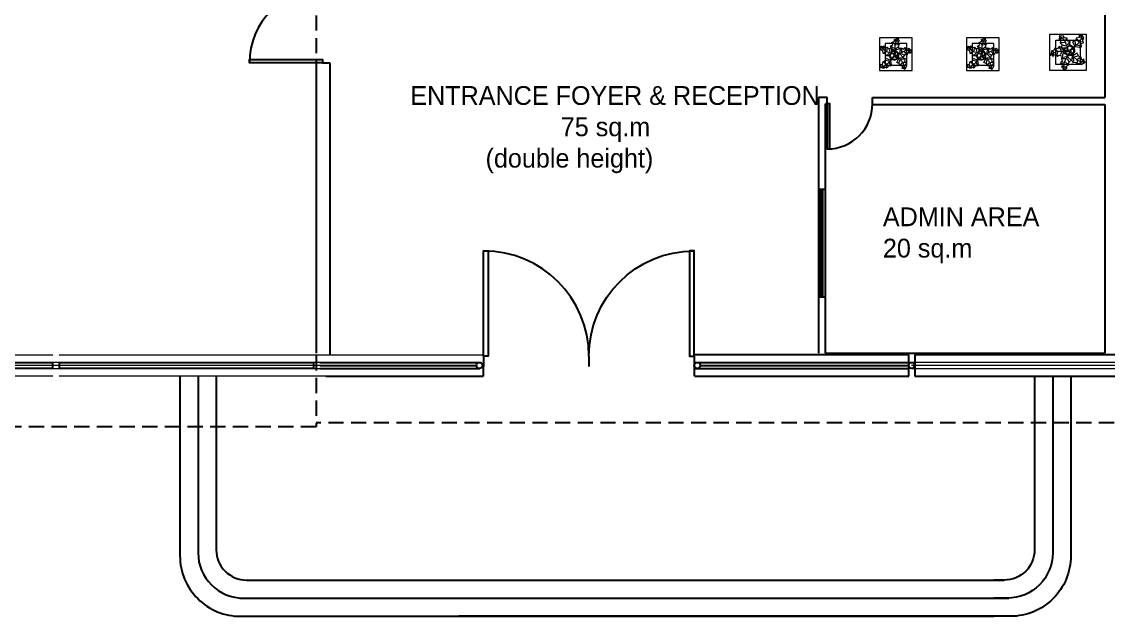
# Model space of a CAD drawing. Header units: metres. Extents: x 511.7 to 565.1, y 73.9 to 159.1.
# Drawn here: x 533.27 to 551.25, y 73.86 to 83.7 of the extents above; entities that cross this region are included whole.
import ezdxf

# ---------------------------------------------------------------- set-up
doc = ezdxf.new("R2010")
doc.units = ezdxf.units.M
doc.header["$MEASUREMENT"] = 0
doc.linetypes.add('DASHED2', pattern=[0.375, 0.25, -0.125])
doc.layers.get('0').update_dxf_attribs({"lineweight": 25})
for name, color, linetype, lineweight in [('A-GLAZ-CWMG', 7, 'Continuous', 9), ('A-WALL', 7, 'Continuous', 9), ('Muebles_Terminal', 8, 'Continuous', 9), ('walls', 255, 'Continuous', 25)]:
    doc.layers.add(name, color=color, linetype=linetype, lineweight=lineweight)
doc.layers.add('ARBOLES', color=3, linetype='Continuous')
doc.styles.get("Standard").update_dxf_attribs({"font": 'arial.ttf'})

# ---------------------------------------------------------------- blocks, each defined once
blk = doc.blocks.new('*U2')
for p, q in [((0, 0), (0, -100)), ((1000, 0), (1000, -100))]:
    blk.add_line(p, q)
blk.add_lwpolyline([(0, 0), (0, 1000), (43.75, 1000), (43.75, 0)], close=True)
blk.add_arc((0, 0), 1000, 0, 90)
blk = doc.blocks.new('*U10')
for p, q in [((-750, 0), (-750, -100)), ((0, 0), (0, -100))]:
    blk.add_line(p, q)
blk.add_lwpolyline([(0, 0), (0, 750), (-43.75, 750), (-43.75, 0)], close=True)
blk.add_arc((0, 0), 750, 90, 180)
blk = doc.blocks.new('ar-10')
at = {"layer": 'ARBOLES', "lineweight": 0}
for p, q in [((22.434, 96.626), (22.504, 96.716)), ((22.503, 96.566), (22.434, 96.626)), ((22.464, 96.636), (22.553, 96.616)), ((22.469, 96.771), (22.579, 96.89)), ((22.504, 96.716), (22.469, 96.771)), ((22.489, 96.761), (22.529, 96.741)), ((22.579, 96.89), (22.554, 96.765)), ((22.554, 96.765), (22.578, 96.591)), ((22.574, 96.755), (22.639, 96.81)), ((22.578, 96.591), (22.668, 96.423)), ((22.579, 96.89), (22.594, 96.845)), ((22.594, 96.845), (22.669, 96.82)), ((22.698, 96.68), (22.608, 96.601)), ((22.669, 96.82), (22.624, 96.755)), ((22.624, 96.755), (22.728, 96.69)), ((22.728, 96.69), (22.718, 96.62)), ((22.718, 96.62), (22.813, 96.535)), ((22.84, 96.545), (22.867, 96.619)), ((22.867, 96.619), (22.976, 96.596)), ((22.886, 96.428), (22.9, 96.582)), ((22.976, 96.596), (23.017, 96.678)), ((23.017, 96.678), (23.121, 96.633)), ((23.182, 96.597), (23.019, 96.529)), ((23.034, 96.652), (23.037, 96.56)), ((23.121, 96.633), (23.166, 96.68)), ((23.161, 96.659), (23.151, 96.615)), ((23.166, 96.68), (23.309, 96.604)), ((23.309, 96.604), (23.182, 96.597)), ((23.309, 96.604), (23.269, 96.578)), ((22.076, 96.356), (22.122, 96.347)), ((22.076, 96.356), (22.173, 96.273)), ((22.128, 96.202), (22.076, 96.356)), ((22.122, 96.347), (22.18, 96.4)), ((22.192, 96.206), (22.128, 96.202)), ((22.146, 96.214), (22.183, 96.24)), ((22.173, 96.273), (22.338, 96.211)), ((22.191, 96.286), (22.175, 96.369)), ((22.18, 96.4), (22.216, 96.33)), ((22.237, 96.101), (22.192, 96.206)), ((22.216, 96.33), (22.323, 96.39)), ((22.243, 96.132), (22.304, 96.201)), ((22.317, 96.359), (22.344, 96.242)), ((22.323, 96.39), (22.379, 96.348)), ((22.338, 96.211), (22.528, 96.209)), ((22.379, 96.348), (22.5, 96.39)), ((22.486, 96.231), (22.426, 96.339)), ((22.453, 96.466), (22.503, 96.566)), ((22.518, 96.421), (22.453, 96.466)), ((22.483, 96.476), (22.618, 96.471)), ((22.5, 96.39), (22.548, 96.22)), ((22.518, 96.421), (22.658, 96.401)), ((22.557, 96.199), (22.543, 96.189)), ((22.548, 96.22), (22.705, 96.223)), ((22.73, 96.195), (22.557, 96.199)), ((22.674, 96.393), (22.661, 96.4)), ((22.668, 96.471), (22.733, 96.575)), ((22.751, 96.256), (22.674, 96.393)), ((22.813, 96.535), (22.688, 96.411)), ((22.688, 96.411), (22.766, 96.275)), ((22.705, 96.223), (22.743, 96.209)), ((22.743, 96.209), (22.751, 96.256)), ((22.766, 96.275), (22.766, 96.224)), ((22.766, 96.224), (22.806, 96.254)), ((22.774, 96.202), (22.825, 96.244)), ((22.848, 96.154), (22.774, 96.202)), ((22.806, 96.254), (22.856, 96.388)), ((22.825, 96.244), (22.872, 96.378)), ((22.84, 96.545), (22.856, 96.388)), ((23.024, 96.288), (22.872, 96.378)), ((23.019, 96.529), (22.876, 96.394)), ((22.925, 96.413), (23.043, 96.376)), ((23.083, 96.401), (23.024, 96.288)), ((23.136, 96.436), (23.036, 96.503)), ((23.153, 96.409), (23.083, 96.401)), ((23.19, 96.527), (23.153, 96.409)), ((23.177, 96.575), (23.246, 96.526)), ((23.264, 96.499), (23.19, 96.527)), ((23.269, 96.578), (23.264, 96.499)), ((22.324, 96.133), (22.237, 96.101)), ((22.387, 96.041), (22.324, 96.133)), ((22.458, 96.076), (22.387, 96.041)), ((22.393, 96.072), (22.462, 96.188)), ((22.423, 95.918), (22.48, 95.96)), ((22.451, 95.798), (22.423, 95.918)), ((22.451, 95.904), (22.571, 95.896)), ((22.458, 96.076), (22.543, 96.189)), ((22.48, 95.96), (22.474, 96.088)), ((22.474, 96.088), (22.65, 96.086)), ((22.493, 95.741), (22.599, 95.882)), ((22.622, 96.03), (22.502, 96.003)), ((22.599, 95.882), (22.654, 96.051)), ((22.648, 95.768), (22.599, 95.847)), ((22.65, 96.086), (22.675, 96.186)), ((22.748, 95.895), (22.657, 95.994)), ((22.776, 95.88), (22.67, 95.846)), ((22.67, 95.846), (22.676, 95.754)), ((22.672, 96.079), (22.692, 96.166)), ((22.679, 96.072), (22.672, 96.079)), ((22.675, 96.186), (22.73, 96.195)), ((22.762, 95.958), (22.679, 96.072)), ((22.692, 96.166), (22.766, 96.176)), ((22.692, 96.166), (22.692, 96.166)), ((22.762, 95.958), (22.776, 95.88)), ((22.863, 96.119), (22.766, 96.176)), ((22.947, 96.055), (22.848, 96.154)), ((22.861, 95.876), (22.939, 96.034)), ((22.978, 95.826), (22.861, 95.876)), ((22.863, 96.119), (22.939, 96.034)), ((22.965, 96.053), (22.947, 96.055)), ((22.977, 95.983), (22.949, 95.863)), ((23.101, 95.899), (22.964, 96.028)), ((23.103, 96.078), (22.965, 96.053)), ((22.991, 95.756), (22.978, 95.826)), ((23.016, 95.775), (23.075, 95.88)), ((23.154, 96.038), (23.025, 95.999)), ((23.18, 95.741), (23.101, 95.899)), ((23.103, 96.078), (23.179, 96.057)), ((23.224, 95.892), (23.132, 95.883)), ((23.179, 96.057), (23.164, 95.946)), ((23.164, 95.946), (23.249, 95.911)), ((23.249, 95.911), (23.211, 95.804)), ((22.373, 95.785), (22.451, 95.798)), ((22.408, 95.714), (22.373, 95.785)), ((22.386, 95.672), (22.493, 95.741)), ((22.386, 95.672), (22.408, 95.714)), ((22.549, 95.677), (22.386, 95.672)), ((22.486, 95.763), (22.401, 95.77)), ((22.542, 95.699), (22.528, 95.741)), ((22.563, 95.741), (22.549, 95.677)), ((22.676, 95.754), (22.563, 95.741)), ((23.111, 95.728), (22.991, 95.756)), ((23.089, 95.652), (23.111, 95.728)), ((23.168, 95.652), (23.089, 95.652)), ((23.158, 95.744), (23.114, 95.671)), ((23.196, 95.615), (23.168, 95.652)), ((23.196, 95.615), (23.18, 95.741)), ((23.24, 95.766), (23.196, 95.772)), ((23.262, 95.763), (23.196, 95.615)), ((23.211, 95.804), (23.262, 95.763))]:
    blk.add_line(p, q, dxfattribs=at)
for centre, radius, start, end in [((22.748, 96.183), 0.193, 175.5225, 210.1028), ((22.748, 96.183), 0.193, 107.997, 168.9804), ((22.755, 96.181), 0.166, 173.971, 214.9414), ((22.755, 96.181), 0.166, 107.7649, 166.1846), ((22.744, 96.18), 0.193, 59.8406, 99.9156), ((22.743, 96.175), 0.167, 58.5815, 95.1926), ((22.733, 96.18), 0.167, 337.3711, 47.6904), ((22.736, 96.182), 0.194, 332.5812, 51.731), ((22.743, 96.184), 0.158, 258.1647, 328.6725), ((22.743, 96.184), 0.189, 268.6147, 325.1169)]:
    blk.add_arc(centre, radius, start, end, dxfattribs=at)
blk = doc.blocks.new('Circular Mullion - 50mm Radius-196046-_1_plinth')
at = {"layer": 'A-GLAZ-CWMG', "color": 253, "true_color": 0xaaaaaa}
for p, q in [((-14744, -17251), (-19058, -17251)), ((-14744, -17301), (-19058, -17301)), ((-19058, -17351), (-14744, -17351))]:
    blk.add_line(p, q, dxfattribs=at)
blk = doc.blocks.new('Circular Mullion - 50mm Radius-196301-_1_plinth')
at = {"layer": 'A-GLAZ-CWMG', "color": 253, "true_color": 0xaaaaaa}
for p, q in [((-1752, -17251), (-6116, -17251)), ((-1752, -17301), (-6116, -17301)), ((-6116, -17351), (-1752, -17351))]:
    blk.add_line(p, q, dxfattribs=at)
blk = doc.blocks.new('Circular Mullion - 50mm Radius-196178-_1_plinth')
at = {"layer": 'A-GLAZ-CWMG', "color": 253, "true_color": 0xaaaaaa}
for p, q in [((8041, -17251), (3169, -17251)), ((8041, -17301), (3169, -17301)), ((3169, -17351), (8041, -17351))]:
    blk.add_line(p, q, dxfattribs=at)
blk = doc.blocks.new('Circular Mullion - 50mm Radius-196048-_1_plinth')
at = {"layer": 'A-GLAZ-CWMG'}
for p, q in [((-19108, -17251), (-23322, -17251)), ((-23322, -17257), (-23322, -17251)), ((-19108, -17251), (-19108, -17257)), ((-23322, -17351), (-23322, -17345)), ((-23322, -17351), (-19108, -17351)), ((-19108, -17345), (-19108, -17351))]:
    blk.add_line(p, q, dxfattribs=at)
at = {"layer": 'A-GLAZ-CWMG', "lineweight": 25}
for p, q in [((-19108, -17257), (-23322, -17257)), ((-23322, -17257), (-23322, -17345)), ((-19108, -17345), (-19108, -17257)), ((-23322, -17345), (-19108, -17345))]:
    blk.add_line(p, q, dxfattribs=at)
blk = doc.blocks.new('Circular Mullion - 50mm Radius-196183-_1_plinth')
at = {"layer": 'A-GLAZ-CWMG', "lineweight": 25}
for start, end in [(0, 180), (180, 360)]:
    blk.add_arc((0, 0), 50, start, end, dxfattribs=at)

msp = doc.modelspace()

# ---------------------------------------------------------------- hatches: boundary and pattern name
h = msp.add_hatch()
h.set_pattern_fill('ANGLE', color=256, scale=0.22)
h.set_pattern_definition([(0, (-144.96357, 2.897406), (0, 0.0605), [0.044, -0.0165]), (90, (-144.96357, 2.897406), (-0.0605, 4e-18), [0.044, -0.0165])])
h.paths.add_polyline_path([(564.635, 112.947), (564.185, 112.947), (564.185, 112.597), (564.635, 112.597)])
h.paths.add_polyline_path([(564.636, 108.389), (564.286, 108.389), (564.286, 107.939), (564.636, 107.939)])
h.paths.add_polyline_path([(562.841, 88.385), (562.491, 88.385), (562.491, 87.935), (562.841, 87.935), (562.841, 87.935)])
h.paths.add_polyline_path([(516.93, 78.187), (516.48, 78.187), (516.48, 77.837), (516.93, 77.837)])
h.paths.add_polyline_path([(516.636, 78.011, -1), (516.536, 78.011, -1)], flags=16)
h.paths.add_polyline_path([(516.72, 88.285), (516.484, 88.285), (516.484, 87.835), (516.72, 87.835)])
h.paths.add_polyline_path([(516.834, 88.285), (516.72, 88.285), (516.72, 87.835), (516.834, 87.835)])
h.paths.add_polyline_path([(522.868, 107.948), (522.634, 107.948), (522.634, 107.498), (522.868, 107.498)])
h.paths.add_polyline_path([(522.984, 107.948), (522.868, 107.948), (522.868, 107.498), (522.984, 107.498)])

# ---------------------------------------------------------------- linework, layer by layer
at = {"lineweight": 25, "ltscale": 0.25}
for p, q in [((538.144, 83.022), (538.144, 78.215)), ((538.374, 83.022), (538.374, 78.187)), ((546.456, 82.444), (546.456, 78.215)), ((546.571, 78.215), (546.571, 82.344)), ((547.351, 82.444), (551.194, 82.444)), ((547.35, 82.329), (551.194, 82.329)), ((551.194, 82.026), (551.194, 78.215)), ((546.571, 78.215), (551.194, 78.215)), ((536.993, 74.458), (549.532, 74.458)), ((536.884, 74.158), (549.606, 74.159))]:
    msp.add_line(p, q, dxfattribs=at)
for p, q in [((546.601, 82.444), (546.456, 82.444)), ((546.456, 82.344), (546.456, 82.344)), ((546.601, 82.344), (546.571, 82.344)), ((546.571, 80.926), (546.456, 80.926)), ((546.496, 79.141), (546.496, 80.926)), ((546.529, 79.141), (546.529, 80.926)), ((546.571, 79.141), (546.456, 79.141)), ((538.206, 78.061), (540.848, 78.061)), ((544.401, 78.061), (547.95, 78.061)), ((538.206, 78.011), (540.798, 78.011)), ((538.206, 77.961), (540.798, 77.961)), ((538.206, 77.961), (540.732, 77.961)), ((538.206, 77.961), (540.848, 77.961)), ((540.916, 77.835), (540.916, 77.991)), ((544.401, 77.991), (544.401, 77.835)), ((544.401, 77.961), (547.95, 77.961)), ((544.501, 78.011), (547.95, 78.011))]:
    msp.add_line(p, q)
at = {"color": 1, "linetype": 'DASHED2', "transparency": 33554572}
for points in [[(514.381, 100.783), (538.15, 100.679), (538.144, 76.994), (514.381, 76.994), (514.381, 100.783)], [(537.801, 100.677), (564.588, 100.674), (564.473, 77.059), (538.144, 77.059)]]:
    msp.add_lwpolyline(points, dxfattribs=at)
at = {"lineweight": 25, "ltscale": 0.25}
msp.add_lwpolyline([(547.116, 91.73), (551.194, 91.73), (551.194, 82.444)], dxfattribs=at)
for points in [[(535.893, 77.835), (535.893, 74.858, 0.414214), (536.893, 73.858), (537.166, 73.858), (549.359, 73.858)], [(536.193, 77.835), (536.193, 74.908, 0.414214), (536.943, 74.158), (537.166, 74.158)], [(536.493, 77.835), (536.493, 74.958, 0.414214), (536.993, 74.458), (537.166, 74.458)], [(550.632, 77.835), (550.632, 74.858, -0.414214), (549.632, 73.858), (549.359, 73.858), (540.505, 73.858)], [(550.332, 77.835), (550.332, 74.908, -0.414214), (549.582, 74.158), (549.359, 74.158)], [(550.032, 77.835), (550.032, 74.958, -0.414214), (549.532, 74.458), (549.359, 74.458)]]:
    msp.add_lwpolyline(points, format="xyb")
at = {"layer": 'A-WALL'}
for p, q in [((529.578, 78.187), (533.792, 78.187)), ((533.892, 78.187), (540.916, 78.187)), ((533.792, 77.835), (529.578, 77.835)), ((540.916, 77.835), (533.892, 77.835))]:
    msp.add_line(p, q, dxfattribs=at)
at = {"layer": 'A-WALL', "lineweight": 25}
for p, q in [((547.95, 78.187), (544.401, 78.187)), ((547.95, 77.835), (547.95, 78.187)), ((552.821, 78.187), (548.05, 78.187)), ((548.05, 78.187), (548.05, 77.835)), ((538.306, 77.835), (540.908, 77.835)), ((544.409, 77.835), (547.95, 77.835)), ((548.05, 77.835), (552.821, 77.835))]:
    msp.add_line(p, q, dxfattribs=at)
at = {"layer": 'Muebles_Terminal', "ltscale": 0.15}
for points in [[(547.468, 83.433), (547.468, 82.893), (548.008, 82.893), (548.008, 83.433)], [(548.909, 83.433), (548.909, 82.893), (549.449, 82.893), (549.449, 83.433)], [(550.287, 83.493), (550.887, 83.493), (550.887, 82.893), (550.287, 82.893)], [(547.558, 83.343), (547.558, 82.983), (547.918, 82.983), (547.918, 83.343)], [(548.999, 83.343), (548.999, 82.983), (549.359, 82.983), (549.359, 83.343)], [(550.387, 83.393), (550.787, 83.393), (550.787, 82.993), (550.387, 82.993)]]:
    msp.add_lwpolyline(points, close=True, dxfattribs=at)
at = {"layer": 'walls', "lineweight": 25, "ltscale": 0.25}
for p, q in [((551.194, 84.291), (551.194, 82.444)), ((551.194, 82.329), (551.194, 82.026))]:
    msp.add_line(p, q, dxfattribs=at)

# ---------------------------------------------------------------- block references
for name, p, xscale, yscale, zscale, rotation in [('*U2', (538.253, 83.022), 0.0012100000000000001, 0.0012100000000000001, 0.0012100000000000001, 89.99999999999999), ('ar-10', (507.264, 92.709), 0.420482954698673, 0.420482954698673, 0.420482954698673, 270), ('ar-10', (508.705, 92.709), 0.420482954698673, 0.420482954698673, 0.420482954698673, 270), ('ar-10', (539.98, 128.164), -0.46720328299852554, 0.4672032829985256, 0.4672032829988034, 180), ('*U10', (546.601, 82.344), 0.001, 0.001, 0.001, 180)]:
    msp.add_blockref(name, p, dxfattribs=dict(xscale=xscale, yscale=yscale, zscale=zscale, rotation=rotation))
at = {"yscale": 0.0017424, "zscale": 0.0017424}
for p, xscale in [((540.916, 78.165), 0.0017424), ((544.401, 78.165), -0.0017424)]:
    msp.add_blockref('*U2', p, dxfattribs=dict(at, xscale=xscale))
at = {"layer": 'A-GLAZ-CWMG', "color": 253, "true_color": 0xaaaaaa, "xscale": 0.001, "yscale": 0.001, "zscale": 0.001}
for name, p in [('Circular Mullion - 50mm Radius-196046-_1_plinth', (548.586, 95.312)), ('Circular Mullion - 50mm Radius-196301-_1_plinth', (539.958, 95.312)), ('Circular Mullion - 50mm Radius-196178-_1_plinth', (544.83, 95.312))]:
    msp.add_blockref(name, p, dxfattribs=at)
at = {"layer": 'A-GLAZ-CWMG', "xscale": 0.001, "yscale": 0.001, "zscale": 0.001}
for p in [(552.9, 95.312), (557.214, 95.312)]:
    msp.add_blockref('Circular Mullion - 50mm Radius-196048-_1_plinth', p, dxfattribs=at)
at = {"layer": 'A-GLAZ-CWMG', "extrusion": (0, 0, -1), "xscale": 0.001, "yscale": 0.001, "zscale": 0.001, "rotation": 180}
for p in [(-540.848, 78.011), (-544.451, 78.011), (-548, 78.011)]:
    msp.add_blockref('Circular Mullion - 50mm Radius-196183-_1_plinth', p, dxfattribs=at)

# ---------------------------------------------------------------- texts
at = {"char_height": 0.31113, "attachment_point": 1}
for s, width, heights, insert in [('{\\fStylus BT|b0|i0|c0|p34;\\C7;ENTRANCE FOYER & RECEPTION\\P\t\t75 sq.m\\P\t(double height)}', 6.89708, [-1.476], (539.704, 82.635)), ('{\\fStylus BT|b0|i0|c0|p34;\\C7;ADMIN AREA\\P20 sq.m}', 3.20978, [-0.954], (547.523, 80.627))]:
    msp.add_mtext_dynamic_manual_height_columns(s, width=width, gutter_width=1, heights=heights, dxfattribs=dict(at, insert=insert))

doc.saveas('drawing.dxf')
